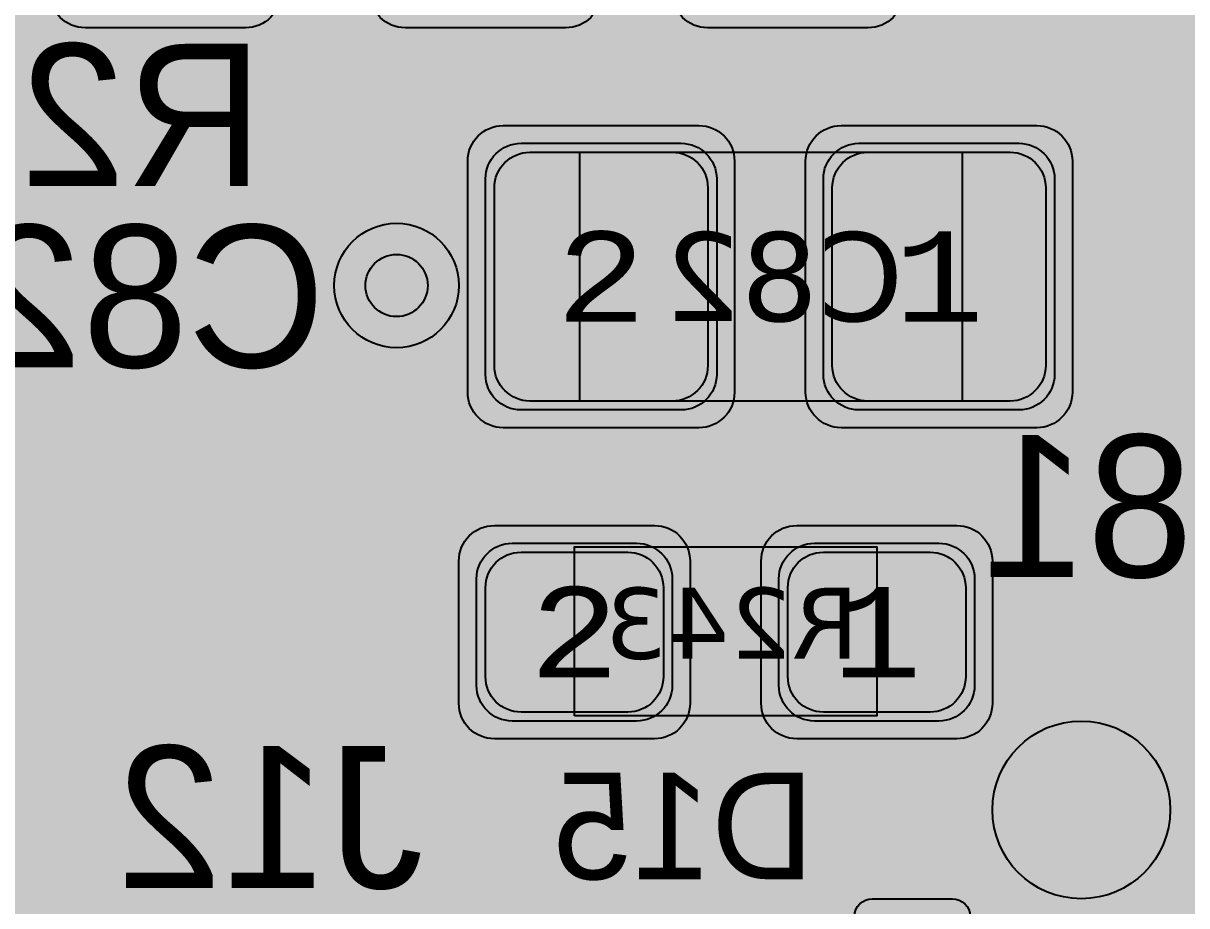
# Model space of a CAD drawing. Extents: x -98 to 119, y -207 to 98.
# Drawn here: x -9.2 to -2.66, y 29.71 to 34.68 of the extents above; entities that cross this region are included whole.
import ezdxf
from ezdxf.enums import TextEntityAlignment as Align

# ---------------------------------------------------------------- set-up
doc = ezdxf.new("R2010")
doc.units = 0
doc.header["$MEASUREMENT"] = 0
for name, color, linetype in [('ASSEMBLY_OUTLINES_BTM', 191, 'CONTINUOUS'), ('ASSEMBLY_PART_NUMBERS_BTM', 191, 'CONTINUOUS'), ('ASSEMBLY_PART_NUMBERS_TOP', 102, 'CONTINUOUS'), ('ASSEMBLY_REF_DES_BTM', 191, 'CONTINUOUS'), ('BOARD_OUTLINE', 10, 'CONTINUOUS'), ('DRILL_DRAWING', 21, 'CONTINUOUS'), ('GENERATED_SILKSCREEN_BTM', 255, 'CONTINUOUS'), ('MANUFACTURING_OUTLINES', 10, 'CONTINUOUS'), ('MOUNTING_HOLES_LAYER_BOT17', 42, 'CONTINUOUS'), ('MOUNTING_HOLES_LAYER_TOP', 42, 'CONTINUOUS'), ('PART_PADS_SMD_BTM', 230, 'CONTINUOUS'), ('PIN_NUMBERS_BTM', 8, 'CONTINUOUS'), ('PIN_NUMBERS_TOP', 8, 'CONTINUOUS'), ('PLACEMENT_OUTLINES_BTM', 222, 'CONTINUOUS'), ('PLANE_DATA_LAYER_BOTTOM', 230, 'CONTINUOUS'), ('PLANE_SHAPES_LAYER_BOTTOM', 230, 'CONTINUOUS'), ('PLANE_SHAPES_LAYER_TOP', 150, 'CONTINUOUS'), ('ROUTE_BORDER', 151, 'CONTINUOUS'), ('SILKSCREEN_OUTLINES_BTM', 211, 'CONTINUOUS'), ('SILKSCREEN_REF_DES_BTM', 211, 'CONTINUOUS'), ('SOLDERMASK_PADS_BTM', 12, 'CONTINUOUS'), ('SOLDERPASTE_PADS_BTM', 12, 'CONTINUOUS'), ('TRACES_LAYER_BOTTOM', 230, 'CONTINUOUS'), ('VIA_HOLES_LAYER_BOTTOM', 30, 'CONTINUOUS'), ('VIA_HOLES_LAYER_TOP', 30, 'CONTINUOUS'), ('VIA_PADS_LAYER_BOTTOM', 230, 'CONTINUOUS'), ('VIA_PADS_LAYER_TOP', 150, 'CONTINUOUS')]:
    doc.layers.add(name, color=color, linetype=linetype)
doc.styles.add('COURIER_NEW', font='COUR.TTF')
doc.styles.add('VERDANA', font='verdana.TTF')
doc.styles.add('VERIBEST_GERBER_0', font='txt')

msp = doc.modelspace()

# ---------------------------------------------------------------- hatches: boundary and pattern name
at = {"layer": 'MOUNTING_HOLES_LAYER_BOT17'}
h = msp.add_hatch(color=256, dxfattribs=at)
edge = h.paths.add_edge_path()
edge.add_arc((-3.25, 30.25), 0.5, 0, 360)
at = {"layer": 'MOUNTING_HOLES_LAYER_TOP'}
h = msp.add_hatch(color=256, dxfattribs=at)
edge = h.paths.add_edge_path()
edge.add_arc((-3.25, 30.25), 0.5, 0, 360)
at = {"layer": 'PLANE_DATA_LAYER_BOTTOM'}
h = msp.add_hatch(color=256, dxfattribs=at)
h.paths.add_polyline_path([(-96.5, 0, -1), (96.5, 0, -1)], flags=0)
h.paths.add_polyline_path([(92.251979, -7.43598, 0.72698816), (92.479659, -3.637852, -0.30860979), (92.431259, -3.566904, -0.00963525), (92.431316, -3.563968, 0.00963501), (92.5, -0.000006), (92.5, 0.000001, 0.05332526), (90.407665, 19.562826, -0.05332692), (90.405941, 19.578942), (90.405941, 19.578943, -0.23821791), (90.436919, 19.640273, 0.66175504), (89.584154, 23.221888, -0.29529758), (89.523137, 23.277841, 0.02240102), (87.08146, 31.194059, -0.0862063), (87.076996, 31.219756), (87.076996, 31.219757, -0.21018391), (87.101696, 31.275919, 0.67938251), (85.774921, 34.749845, -0.30186499), (85.705267, 34.797373, 0.04791583), (77.514669, 50.475005, -0.14530744), (77.502324, 50.516585, -0.1239887), (77.511414, 50.552678, 0.60660899), (75.516892, 53.486368, -0.27423899), (75.44586, 53.517962, 0.02152308), (70.565432, 59.806101, -0.17759524), (70.547363, 59.855368), (70.547363, 59.855369, -0.1118333), (70.5548, 59.888203, 0.66175545), (68.116894, 62.64715, -0.29529737), (68.036725, 62.667806, 0.05833458), (51.722715, 76.687749, -0.24933783), (51.689123, 76.750923), (51.689123, 76.750924, -0.06075989), (51.691357, 76.76924, 0.7149664), (48.509213, 78.818582, -0.31487112), (48.42205, 78.81342, 0.02280668), (41.042088, 82.896302, -0.28513695), (40.999698, 82.964591), (40.999698, 82.964596, -0.00424702), (40.999709, 82.965891, 0.64704661), (37.697353, 84.5176, -0.28975486), (37.616734, 84.505806, 0.05294354), (19.031563, 90.52099, -0.30833592), (18.972104, 90.582877, 0.69698225), (15.284156, 91.27756, -0.30833961), (15.206255, 91.241547, 0.02237069), (6.993138, 92.235275, -0.31520437), (6.925536, 92.290658, 0.71588806), (3.14462, 92.496703, -0.31520526), (3.0714, 92.448994, 0.06346806), (-20.215283, 90.264015, -0.32014225), (-20.296827, 90.298428, 0.72963938), (-23.995319, 89.386755, -0.32014403), (-24.051528, 89.318386, 0.01866354), (-30.645576, 87.275991, -0.30986574), (-30.72878, 87.298418, 0.70117084), (-34.249879, 85.978007, -0.00275269), (-34.249874, 85.977168, -0.30685575), (-34.29782, 85.9064, 0.04916641), (-50.410548, 77.556603, -0.32354836), (-50.499711, 77.561018, 0.73921276), (-53.660594, 75.408706, -0.07516987), (-53.657188, 75.386179), (-53.657188, 75.386178, -0.24247942), (-53.68916, 75.324127, 0.01996774), (-59.527063, 70.80098, -0.29848709), (-59.610009, 70.791065, 0.55672441), (-62.5, 69), (-62.5, 68.999999, 0.08270852), (-62.392031, 68.351756, -0.29848757), (-62.412702, 68.270818, 0.06718659), (-78.279974, 49.27977, -0.27781781), (-78.350169, 49.24438, 0.43635087), (-80.5, 47.25), (-80.5, 47.249999, 0.14146633), (-80.192238, 46.184011, -0.14146588), (-80.180512, 46.143397), (-80.180512, 46.143396, -0.13119073), (-80.190652, 46.105416, 0.01929482), (-83.506407, 39.786053, -0.3122068), (-83.581614, 39.742899, 0.43912347), (-85.75, 37.75, 0.20482962), (-85.131688, 36.303992, -0.20483071), (-85.10813, 36.248899), (-85.10813, 36.248898, -0.10091901), (-85.114214, 36.219062, 0.04809776), (-90.466303, 19.289839, -0.31487042), (-90.530154, 19.230281, 0.71496565), (-91.24073, 15.512631, -0.26937831), (-91.202277, 15.446437), (-91.202277, 15.446436, -0.04192983), (-91.203345, 15.433723, 0.01884133), (-92.106444, 8.523669, -0.32827121), (-92.166453, 8.456161, 0.35402801), (-93.75, 6.5), (-93.75, 6.499999, 0.3147083), (-92.438077, 4.622088, -0.31470689), (-92.388093, 4.55054), (-92.388093, 4.550537, -0.01228575), (-92.388185, 4.546794, 0.01229418), (-92.5, 0.00001), (-92.5, -0.000004, 0.05293339), (-90.438132, -19.421494, -0.32940864), (-90.475468, -19.504015, 0.27173254), (-91.5, -21.25, 0.40159771), (-89.586502, -23.248128, -0.32940451), (-89.516056, -23.305059, 0.02130735), (-87.207653, -30.839509, -0.32217733), (-87.232533, -30.924924, 0.23066593), (-88, -32.499999), (-88, -32.5, 0.43149503), (-85.882787, -34.496562, -0.3221788), (-85.807634, -34.544174, 0.04801617), (-77.643233, -50.277018, -0.30387878), (-77.644537, -50.3618, 0.152519), (-78, -51.499999), (-78, -51.5, 0.48198292), (-75.552374, -53.449264, -0.30388342), (-75.473145, -53.479475, 0.02199125), (-70.483925, -59.90214, -0.3186215), (-70.47622, -59.989968, 0.72539906), (-67.952631, -62.834176, -0.31862421), (-67.866344, -62.852281, 0.06239253), (-50.265124, -77.650932, -0.25435623), (-50.230332, -77.714899), (-50.230332, -77.7149, -0.03445317), (-50.231054, -77.725364, 0.03445193), (-50.25, -78), (-50.25, -78.000001, 0.60330822), (-47.119729, -79.649997, -0.29136265), (-47.037917, -79.64725, 0.02294124), (-39.54278, -83.621879, -0.2900128), (-39.499155, -83.690765), (-39.499155, -83.690766, -0.00713035), (-39.499186, -83.692939, 0.00713296), (-39.5, -83.749994), (-39.5, -83.75, 0.65808296), (-36.126004, -85.203319, -0.29776298), (-36.043963, -85.188513, 0.04901634), (-18.771876, -90.575199, -0.30186131), (-18.712566, -90.635139, 0.67938177), (-15.056336, -91.31372, -0.30186438), (-14.979467, -91.279054, 0.02174912), (-6.993138, -92.235275, -0.31520437), (-6.925536, -92.290658, 0.71588806), (-3.14462, -92.496703, -0.31520526), (-3.0714, -92.448994, 0.06250827), (19.869968, -90.340657, -0.3455664), (19.954737, -90.381493, 0.79435682), (23.75, -89.500001), (23.75, -89.499973, 0.00508686), (23.749586, -89.459281, -0.34558849), (23.806159, -89.384097, 0.02146945), (31.383958, -87.013201, -0.31444693), (31.468175, -87.035889, 0.70013084), (35, -85.75), (35, -85.749988, 0.00909926), (34.998675, -85.677212, -0.00905723), (34.998625, -85.674452), (34.998625, -85.674439, -0.3044722), (35.045955, -85.60392, 0.04798546), (50.721249, -77.353765, -0.31444166), (50.808431, -77.356288, 0.61621831), (54, -75.75), (54, -75.749999, 0.06775817), (53.927211, -75.215343, -0.06775352), (53.924438, -75.194974), (53.924438, -75.194973, -0.24153729), (53.95619, -75.13308, 0.02236582), (60.452055, -70.01285, -0.31311155), (60.538488, -70.003709, 0.71009535), (63.344013, -67.475653, -0.09971759), (63.33807, -67.446151), (63.33807, -67.44615, -0.20692806), (63.362073, -67.390635, 0.05820555), (77.187807, -50.973449, -0.31748667), (77.269693, -50.94147, 0.72222414), (79.294241, -47.729048, -0.17387366), (79.276877, -47.680625, -0.13609457), (79.287761, -47.641379, 0.02052348), (82.926938, -40.980152, -0.3530032), (83.013777, -40.939997, 0.48811211), (85.5, -39), (85.5, -38.999999, 0.2400736), (84.675602, -37.381988, -0.24007295), (84.644192, -37.320342), (84.644192, -37.320341, -0.10410562), (84.650658, -37.289623, 0.05054674), (90.411157, -19.546683, -0.32146983), (90.476988, -19.487077, 0.38127918), (92.25, -17.5, 0.2751437), (91.203224, -15.741772, -0.27514249), (91.163342, -15.674784), (91.163342, -15.674783, -0.04255495), (91.164442, -15.661882, 0.02223578), (92.195155, -7.50356, -0.31919634)], flags=0)
at = {"layer": 'PLANE_SHAPES_LAYER_BOTTOM'}
h = msp.add_hatch(color=256, dxfattribs=at)
h.paths.add_polyline_path([(-96.5, 0, -1), (96.5, 0, -1)], flags=0)
h.paths.add_polyline_path([(-92.5, 0, -1), (92.5, 0, -1)], flags=0)
at = {"layer": 'PLANE_SHAPES_LAYER_TOP'}
h = msp.add_hatch(color=256, dxfattribs=at)
h.paths.add_polyline_path([(-96.31345, 0, -1), (96.81345, 0, -1)], flags=0)
h.paths.add_polyline_path([(-92.25, 0, -1), (92.75, 0, -1)], flags=0)
h = msp.add_hatch(color=256, dxfattribs=at)
h.paths.add_polyline_path([(1.75, 32.75), (-50, 32.75), (-50, 35), (-37.5, 47.5), (-31.5, 47.5), (-22, 57), (-19, 57), (-19, 52), (-15, 48), (-7.5, 48), (-6, 49.5), (-0.25, 49.5), (-0.25, 38), (1.75, 38)])
h.paths.add_polyline_path([(-26.75, 43.25), (-26.75, 45.25), (-17.5, 45.25), (-17.5, 43.25)], flags=16)
h = msp.add_hatch(color=256, dxfattribs=at)
h.paths.add_polyline_path([(46.25, -35.15), (43.875, -38), (28.75, -38), (32.25, -34.5), (32.25, -30.5), (35.75, -30.5), (35.75, -27), (14.25, -27), (14.25, -24), (-10, -24), (-10, -18.75), (1.75, -18.75), (1.75, -9.25), (-10, -9.25), (-10, 32.75), (1.75, 32.75), (1.75, 34.25), (20.25, 34.25), (20.25, 25.25), (22.25, 23.25), (34.5, 23.25), (34.5, -26.5), (41.25, -26.5), (41.25, -20.5), (46.25, -20.5)])
h.paths.add_polyline_path([(-8.75, 10.25), (-8.75, 19.5), (1.25, 19.5), (1.25, 10.25)], flags=16)
h.paths.add_polyline_path([(6, 27.25), (6, 29.75), (15.45, 29.75), (15.45, 27.25)], flags=16)
at = {"layer": 'VIA_HOLES_LAYER_BOTTOM'}
h = msp.add_hatch(color=256, dxfattribs=at)
edge = h.paths.add_edge_path()
edge.add_arc((-7.1, 33.2), 0.175, 0, 360)
at = {"layer": 'VIA_HOLES_LAYER_TOP'}
h = msp.add_hatch(color=256, dxfattribs=at)
edge = h.paths.add_edge_path()
edge.add_arc((-7.1, 33.2), 0.175, 0, 360)

# ---------------------------------------------------------------- linework, layer by layer
at = {"layer": 'ASSEMBLY_OUTLINES_BTM'}
for points in [[(-6.07, 32.55), (-6.07, 33.95), (-3.92, 33.95), (-3.92, 32.55)], [(-6.1, 30.78), (-6.1, 31.73), (-4.4, 31.73), (-4.4, 30.78)]]:
    msp.add_lwpolyline(points, close=True, dxfattribs=at)
at = {"layer": 'BOARD_OUTLINE', "const_width": 0.1}
msp.add_lwpolyline([(-97.5, 0, -1), (97.5, 0, -1)], format="xyb", close=True, dxfattribs=at)
at = {"layer": 'GENERATED_SILKSCREEN_BTM', "const_width": 0.15}
for points in [[(-9.1452, 34.5432), (-9.2796, 34.4336)], [(-9.2748, 33.748), (-9.2692, 33.7464), (-8.73, 33.7464), (-8.7236, 33.748), (-8.7196, 33.752), (-8.7156, 33.756), (-8.714, 33.7624), (-8.714, 33.872), (-8.7148, 33.8744), (-8.7164, 33.88), (-8.718, 33.8824), (-8.7188, 33.884), (-8.7212, 33.8856), (-9.2532, 34.3192), (-9.2532, 34.4128), (-9.1284, 34.5136), (-8.87, 34.5136), (-8.7396, 34.4072), (-8.734, 34.4056), (-8.7284, 34.4064), (-8.7236, 34.4088), (-8.7196, 34.4136), (-8.7172, 34.4184), (-8.7164, 34.424), (-8.7172, 34.4296), (-8.7188, 34.432), (-8.7212, 34.4336), (-8.8556, 34.5432), (-8.8588, 34.544), (-8.8604, 34.5448), (-8.862, 34.5456), (-8.8652, 34.5464), (-9.1348, 34.5464), (-9.138, 34.5456), (-9.1396, 34.5448), (-9.142, 34.544), (-9.1452, 34.5432)], [(-8.5244, 34.2424), (-8.5268, 34.244), (-8.5276, 34.248), (-8.5292, 34.252), (-8.53, 34.256), (-8.53, 34.4208), (-8.5292, 34.4248), (-8.5276, 34.4272), (-8.5276, 34.4296), (-8.5268, 34.4304), (-8.5252, 34.4312), (-8.5244, 34.4328), (-8.3884, 34.5432), (-8.3844, 34.5448), (-8.3812, 34.5456), (-8.378, 34.5464), (-7.9748, 34.5464), (-7.9676, 34.5448), (-7.9628, 34.5408), (-7.9588, 34.536), (-7.9572, 34.5304), (-7.9572, 33.7624), (-7.9588, 33.756), (-7.9628, 33.752), (-7.9676, 33.7496), (-7.9732, 33.7488), (-7.9796, 33.7496), (-7.9852, 33.752), (-7.9892, 33.756), (-7.9908, 33.7624), (-7.9908, 34.1304), (-8.3668, 34.1304), (-8.498, 33.7576), (-8.5012, 33.752), (-8.5068, 33.7488), (-8.5124, 33.748), (-8.518, 33.7496), (-8.5228, 33.752), (-8.5268, 33.756), (-8.5284, 33.7616), (-8.5276, 33.768), (-8.3964, 34.1408), (-8.5244, 34.2424)], [(-7.9908, 34.5136), (-8.3732, 34.5136), (-8.498, 34.4128), (-8.498, 34.264), (-8.3732, 34.1624), (-7.9908, 34.1624), (-7.9908, 34.5136)], [(-9.2796, 34.2976), (-8.7468, 33.8648), (-8.7468, 33.7792), (-9.2692, 33.7792), (-9.2748, 33.7776)], [(-9.5256, 33.4936), (-9.2672, 33.4936), (-9.1368, 33.3872), (-9.1312, 33.3856), (-9.1256, 33.3864), (-9.1208, 33.3888), (-9.1168, 33.3936), (-9.1144, 33.3984), (-9.1136, 33.404), (-9.1144, 33.4096), (-9.116, 33.412), (-9.1184, 33.4136), (-9.2528, 33.5232), (-9.256, 33.524), (-9.2576, 33.5248), (-9.2592, 33.5256), (-9.2624, 33.5264), (-9.532, 33.5264)], [(-8.8992, 33.2312), (-8.8736, 33.1544), (-8.8992, 33.0776), (-8.8992, 33.0752), (-8.9, 33.072), (-8.9, 32.8248), (-8.9, 32.8224), (-8.8992, 32.82), (-8.8984, 32.8168), (-8.8952, 32.8136), (-8.8152, 32.7312), (-8.8112, 32.728), (-8.8072, 32.7272), (-8.804, 32.7264), (-8.5104, 32.7264), (-8.508, 32.7264), (-8.5056, 32.7272), (-8.5024, 32.728), (-8.4992, 32.7312), (-8.4192, 32.8136), (-8.4152, 32.8168), (-8.4144, 32.82), (-8.4144, 32.8248), (-8.4144, 33.072), (-8.4144, 33.0752), (-8.4144, 33.0768), (-8.4152, 33.0776), (-8.4408, 33.1544), (-8.4152, 33.2312), (-8.4144, 33.232), (-8.4144, 33.2368), (-8.4144, 33.4288), (-8.4144, 33.432), (-8.4152, 33.436), (-8.4192, 33.44), (-8.4992, 33.5224), (-8.5024, 33.5248), (-8.5056, 33.5256), (-8.508, 33.5264), (-8.5104, 33.5264), (-8.804, 33.5264), (-8.8072, 33.5256), (-8.8112, 33.5248), (-8.8152, 33.5224), (-8.8952, 33.44), (-8.8984, 33.4352), (-8.8992, 33.432), (-8.9, 33.4288), (-8.9, 33.2368), (-8.9, 33.2336), (-8.8992, 33.232), (-8.8992, 33.2312)], [(-8.4464, 33.42), (-8.4464, 33.2384), (-8.468, 33.1696), (-8.8448, 33.1696), (-8.868, 33.2384), (-8.868, 33.42), (-8.7968, 33.4936), (-8.5184, 33.4936), (-8.4464, 33.42)], [(-7.7496, 32.7296), (-7.6152, 32.8392), (-7.6112, 32.8416), (-7.6104, 32.8448), (-7.6088, 32.848), (-7.608, 32.852), (-7.608, 33.4008), (-7.6088, 33.4048), (-7.6104, 33.408), (-7.612, 33.4096), (-7.6128, 33.4112), (-7.6144, 33.4136), (-7.7496, 33.5232), (-7.752, 33.524), (-7.7544, 33.5248), (-7.7552, 33.5256), (-7.7584, 33.5264), (-8.028, 33.5264), (-8.032, 33.5256), (-8.0336, 33.5248), (-8.036, 33.524), (-8.0384, 33.5232), (-8.1736, 33.4136), (-8.1768, 33.4096), (-8.1784, 33.4032), (-8.1776, 33.3984), (-8.176, 33.3944), (-8.1736, 33.3912), (-8.1696, 33.388), (-8.1656, 33.3856), (-8.1616, 33.3848), (-8.1576, 33.3848), (-8.1544, 33.3872), (-8.0224, 33.4936), (-7.764, 33.4936), (-7.6408, 33.3928), (-7.6408, 32.86), (-7.764, 32.7592), (-8.0224, 32.7592), (-8.1544, 32.8656), (-8.1576, 32.8672), (-8.1616, 32.868), (-8.1656, 32.8672), (-8.1696, 32.8648), (-8.1736, 32.8616), (-8.176, 32.8576), (-8.1776, 32.8528), (-8.1784, 32.848), (-8.1768, 32.8432), (-8.1736, 32.8392), (-8.0384, 32.7296), (-8.0352, 32.728), (-8.0344, 32.7272), (-8.032, 32.7272), (-8.0312, 32.7264), (-8.0304, 32.7264), (-8.028, 32.7264), (-7.7584, 32.7264), (-7.7552, 32.7272), (-7.752, 32.728), (-7.7496, 32.7296)], [(-9.6664, 32.7264), (-9.1272, 32.7264), (-9.1208, 32.728), (-9.1168, 32.732), (-9.1128, 32.736), (-9.1112, 32.7424), (-9.1112, 32.852), (-9.112, 32.8544), (-9.1136, 32.86), (-9.1152, 32.8624), (-9.116, 32.864), (-9.1184, 32.8656), (-9.6504, 33.2992)], [(-9.6768, 33.2776), (-9.144, 32.8448), (-9.144, 32.7592), (-9.6664, 32.7592)], [(-8.4464, 33.0688), (-8.4464, 32.832), (-8.5184, 32.7592), (-8.7968, 32.7592), (-8.868, 32.832), (-8.868, 33.0688), (-8.8448, 33.1376), (-8.468, 33.1376), (-8.4464, 33.0688)], [(-3.2488, 32.0512), (-3.2232, 31.9744), (-3.2488, 31.8976), (-3.2488, 31.8952), (-3.2496, 31.892), (-3.2496, 31.6448), (-3.2496, 31.6424), (-3.2488, 31.64), (-3.248, 31.6368), (-3.2448, 31.6336), (-3.1648, 31.5512), (-3.1608, 31.548), (-3.1568, 31.5472), (-3.1536, 31.5464), (-2.86, 31.5464), (-2.8576, 31.5464), (-2.8552, 31.5472), (-2.852, 31.548), (-2.8488, 31.5512), (-2.7688, 31.6336), (-2.7648, 31.6368), (-2.764, 31.64), (-2.764, 31.6448), (-2.764, 31.892), (-2.764, 31.8952), (-2.764, 31.8968), (-2.7648, 31.8976), (-2.7904, 31.9744), (-2.7648, 32.0512), (-2.764, 32.052), (-2.764, 32.0568), (-2.764, 32.2488), (-2.764, 32.252), (-2.7648, 32.256), (-2.7688, 32.26), (-2.8488, 32.3424), (-2.852, 32.3448), (-2.8552, 32.3456), (-2.8576, 32.3464), (-2.86, 32.3464), (-3.1536, 32.3464), (-3.1568, 32.3456), (-3.1608, 32.3448), (-3.1648, 32.3424), (-3.2448, 32.26), (-3.248, 32.2552), (-3.2488, 32.252), (-3.2496, 32.2488), (-3.2496, 32.0568), (-3.2496, 32.0536), (-3.2488, 32.052), (-3.2488, 32.0512)], [(-2.796, 32.24), (-2.796, 32.0584), (-2.8176, 31.9896), (-3.1944, 31.9896), (-3.2176, 32.0584), (-3.2176, 32.24), (-3.1464, 32.3136), (-2.868, 32.3136), (-2.796, 32.24)], [(-2.796, 31.8888), (-2.796, 31.652), (-2.868, 31.5792), (-3.1464, 31.5792), (-3.2176, 31.652), (-3.2176, 31.8888), (-3.1944, 31.9576), (-2.8176, 31.9576), (-2.796, 31.8888)], [(-7.9292, 29.8292), (-7.9228, 29.8276), (-7.9188, 29.8244), (-7.9172, 29.8188), (-7.9164, 29.8124), (-7.9172, 29.8068), (-7.9188, 29.8012), (-7.9228, 29.7972), (-7.9292, 29.7964), (-8.2412, 29.7964), (-8.2468, 29.7972), (-8.2516, 29.8012), (-8.254, 29.8068), (-8.2548, 29.8124), (-8.254, 29.8188), (-8.2516, 29.8244), (-8.2468, 29.8276), (-8.2412, 29.8292), (-8.1004, 29.8292), (-8.1004, 30.5804), (-8.0996, 30.586), (-8.0972, 30.59), (-8.0932, 30.5924), (-8.0876, 30.5932), (-8.0836, 30.594), (-8.0796, 30.594), (-8.0764, 30.5924), (-8.0732, 30.5892), (-7.9172, 30.37), (-7.9156, 30.3668), (-7.9148, 30.3644), (-7.9148, 30.3588), (-7.9172, 30.354), (-7.9212, 30.35), (-7.926, 30.3468), (-7.9316, 30.3452), (-7.9348, 30.3452), (-7.9372, 30.346), (-7.9412, 30.3508), (-8.0692, 30.53), (-8.0692, 29.8292), (-7.9292, 29.8292)], [(-8.9732, 30.5932), (-9.1076, 30.4836), (-9.11, 30.4796), (-9.1108, 30.4764), (-9.1124, 30.474), (-9.1132, 30.4708), (-9.1132, 30.3612), (-9.1124, 30.358), (-9.1108, 30.3532), (-9.11, 30.3492), (-9.1076, 30.3476), (-8.5748, 29.9148), (-8.5748, 29.8292), (-9.0972, 29.8292), (-9.1028, 29.8276), (-9.1076, 29.8244), (-9.11, 29.8188), (-9.1108, 29.8124), (-9.11, 29.8068), (-9.1076, 29.8012), (-9.1028, 29.798), (-9.0972, 29.7964), (-8.558, 29.7964), (-8.5516, 29.798), (-8.5476, 29.802), (-8.5436, 29.806), (-8.542, 29.8124), (-8.542, 29.922), (-8.5428, 29.9244), (-8.5444, 29.93), (-8.546, 29.9324), (-8.5468, 29.934), (-8.5492, 29.9356), (-9.0812, 30.3692), (-9.0812, 30.4628), (-8.9564, 30.5636), (-8.698, 30.5636), (-8.5676, 30.4572), (-8.562, 30.4556), (-8.5564, 30.4564), (-8.5516, 30.4588), (-8.5476, 30.4636), (-8.5452, 30.4684), (-8.5444, 30.474), (-8.5452, 30.4796), (-8.5468, 30.482), (-8.5492, 30.4836), (-8.6836, 30.5932), (-8.6868, 30.594), (-8.6884, 30.5948), (-8.69, 30.5956), (-8.6932, 30.5964), (-8.9628, 30.5964), (-8.966, 30.5956), (-8.9676, 30.5948), (-8.97, 30.594), (-8.9732, 30.5932)], [(-7.086, 29.9348), (-7.0812, 29.938), (-7.0748, 29.938), (-7.0692, 29.9364), (-7.0644, 29.9324), (-7.0604, 29.9276), (-7.0588, 29.922), (-7.0588, 29.9156), (-7.062, 29.9108), (-7.1692, 29.8012), (-7.1732, 29.7988), (-7.1772, 29.798), (-7.1788, 29.7964), (-7.182, 29.7964), (-7.3436, 29.7964), (-7.3476, 29.7972), (-7.3516, 29.7996), (-7.3532, 29.8004), (-7.354, 29.8012), (-7.3548, 29.802), (-7.3572, 29.8036), (-7.4372, 29.9132), (-7.4388, 29.9164), (-7.4396, 29.918), (-7.4404, 29.9196), (-7.4404, 29.922), (-7.4404, 30.5636), (-7.6132, 30.5636), (-7.6188, 30.5652), (-7.6236, 30.5684), (-7.626, 30.574), (-7.6268, 30.5796), (-7.626, 30.586), (-7.6236, 30.5916), (-7.6188, 30.5956), (-7.6132, 30.5964), (-7.2084, 30.5964), (-7.202, 30.5956), (-7.198, 30.5916), (-7.1956, 30.586), (-7.1948, 30.5796), (-7.1956, 30.574), (-7.198, 30.5684), (-7.202, 30.5652), (-7.2084, 30.5636), (-7.4084, 30.5636), (-7.4084, 29.9276), (-7.3356, 29.83), (-7.1892, 29.83), (-7.086, 29.9348)], [(-5.4844, 29.8744), (-5.4796, 29.8732), (-5.4766, 29.8708), (-5.4754, 29.8666), (-5.4748, 29.8618), (-5.4754, 29.8576), (-5.4766, 29.8534), (-5.4796, 29.8504), (-5.4844, 29.8498), (-5.7184, 29.8498), (-5.7226, 29.8504), (-5.7262, 29.8534), (-5.728, 29.8576), (-5.7286, 29.8618), (-5.728, 29.8666), (-5.7262, 29.8708), (-5.7226, 29.8732), (-5.7184, 29.8744), (-5.6128, 29.8744), (-5.6128, 30.4378), (-5.6122, 30.442), (-5.6104, 30.445), (-5.6074, 30.4468), (-5.6032, 30.4474), (-5.6002, 30.448), (-5.5972, 30.448), (-5.5948, 30.4468), (-5.5924, 30.4444), (-5.4754, 30.28), (-5.4742, 30.2776), (-5.4736, 30.2758), (-5.4736, 30.2716), (-5.4754, 30.268), (-5.4784, 30.265), (-5.482, 30.2626), (-5.4862, 30.2614), (-5.4886, 30.2614), (-5.4904, 30.262), (-5.4934, 30.2656), (-5.5894, 30.4), (-5.5894, 29.8744), (-5.4844, 29.8744)], [(-6.0568, 30.2434), (-6.0544, 30.2428), (-6.0526, 30.2422), (-6.0502, 30.241), (-5.9686, 30.175), (-5.9686, 30.4252), (-6.3604, 30.4252), (-6.3646, 30.4264), (-6.3682, 30.4288), (-6.37, 30.433), (-6.3706, 30.4372), (-6.37, 30.442), (-6.3682, 30.4456), (-6.3646, 30.4486), (-6.3604, 30.4498), (-5.9554, 30.4498), (-5.9512, 30.4486), (-5.9476, 30.4456), (-5.9446, 30.442), (-5.9434, 30.4378), (-5.9434, 30.1492), (-5.944, 30.145), (-5.9458, 30.142), (-5.9482, 30.1402), (-5.9524, 30.139), (-5.9548, 30.1378), (-5.9578, 30.1372), (-5.9608, 30.1378), (-5.9632, 30.1396), (-6.061, 30.2194), (-6.2548, 30.2194), (-6.3484, 30.1432), (-6.3484, 29.95), (-6.2548, 29.875), (-6.061, 29.875), (-5.9632, 29.9542), (-5.959, 29.956), (-5.9554, 29.956), (-5.9512, 29.9536), (-5.9482, 29.9506), (-5.9458, 29.9464), (-5.9446, 29.9422), (-5.9452, 29.9398), (-5.9458, 29.938), (-5.947, 29.9362), (-5.9488, 29.935), (-6.0502, 29.8522), (-6.052, 29.851), (-6.0544, 29.851), (-6.0568, 29.8498), (-6.259, 29.8498), (-6.2602, 29.8498), (-6.2614, 29.8504), (-6.262, 29.8504), (-6.2632, 29.851), (-6.2644, 29.851), (-6.2668, 29.8522), (-6.3682, 29.935), (-6.37, 29.9368), (-6.3706, 29.938), (-6.3718, 29.9416), (-6.3724, 29.944), (-6.3724, 30.1492), (-6.3718, 30.1516), (-6.3706, 30.1552), (-6.3706, 30.1564), (-6.3694, 30.157), (-6.3688, 30.1582), (-6.3682, 30.1594), (-6.2668, 30.241), (-6.2638, 30.2422), (-6.2614, 30.2428), (-6.259, 30.2434), (-6.0568, 30.2434)], [(-5.1538, 30.4474), (-5.1508, 30.4486), (-5.1484, 30.4492), (-5.146, 30.4498), (-4.8424, 30.4498), (-4.8382, 30.4486), (-4.8346, 30.4456), (-4.8316, 30.442), (-4.8304, 30.4378), (-4.8304, 29.8618), (-4.8316, 29.857), (-4.8346, 29.854), (-4.8382, 29.8504), (-4.8424, 29.8498), (-5.146, 29.8498), (-5.1484, 29.8498), (-5.1496, 29.8504), (-5.1508, 29.851), (-5.1538, 29.8522), (-5.2552, 29.9344), (-5.257, 29.9368), (-5.2576, 29.938), (-5.2588, 29.941), (-5.2594, 29.944), (-5.2594, 30.3556), (-5.2588, 30.3586), (-5.2576, 30.3604), (-5.2576, 30.3622), (-5.2564, 30.3628), (-5.2558, 30.3634), (-5.2552, 30.3646), (-5.1538, 30.4474)], [(-4.8556, 30.4252), (-5.1418, 30.4252), (-5.2354, 30.3496), (-5.2354, 29.95), (-5.1418, 29.8744), (-4.8556, 29.8744), (-4.8556, 30.4252)]]:
    msp.add_lwpolyline(points, dxfattribs=at)
for points in [[(-4.730485, 33.950005, 0.0000111), (-4.730492, 33.949995), (-5.269508, 33.949995, 0.0000111), (-5.269515, 33.950005), (-4.730485, 33.950005)], [(-4.730485, 32.549995), (-5.269515, 32.549995, 0.0000111), (-5.269508, 32.550005), (-4.730492, 32.550005, 0.0000111), (-4.730485, 32.549995)], [(-3.561595, 32.1088, -0.23606798), (-3.561597, 32.108796), (-3.563995, 32.104, -0.21337681), (-3.563996, 32.103996), (-3.567996, 32.099996, -0.16227766), (-3.567999, 32.099995), (-3.572797, 32.096796, -0.11199109), (-3.572799, 32.096795), (-3.578399, 32.095195, -0.09901951), (-3.578401, 32.095195), (-3.581599, 32.095195, -0.14548917), (-3.581602, 32.095195), (-3.584002, 32.095995, -0.18452755), (-3.584004, 32.095998), (-3.588004, 32.100797), (-3.715995, 32.279984), (-3.715995, 31.579205), (-3.576001, 31.579205, -0.09901951), (-3.575999, 31.579205), (-3.569599, 31.577605, -0.16227766), (-3.569596, 31.577604), (-3.565598, 31.574404, -0.2052577), (-3.565595, 31.574401), (-3.563995, 31.568802, -0.04938899), (-3.563995, 31.568801), (-3.563195, 31.562401), (-3.563195, 31.562399), (-3.563995, 31.556799, -0.04938899), (-3.563995, 31.556798), (-3.565595, 31.551199, -0.16227766), (-3.565596, 31.551196), (-3.569596, 31.547196, -0.261745), (-3.569601, 31.547195), (-3.575999, 31.546395, -0.09901951), (-3.576001, 31.546395), (-3.775, 31.546395), (-3.775, 31.546405), (-3.576001, 31.546405), (-3.569603, 31.547205), (-3.565604, 31.551204), (-3.564005, 31.556801), (-3.563205, 31.5624), (-3.564005, 31.568799), (-3.565604, 31.574397), (-3.569602, 31.577595), (-3.576001, 31.579195), (-3.716, 31.579195, -0.41421356), (-3.716005, 31.5792), (-3.716005, 32.28, -0.72075922), (-3.715996, 32.280003), (-3.587996, 32.100803), (-3.583998, 32.096005), (-3.581598, 32.095205), (-3.578401, 32.095205), (-3.572802, 32.096805), (-3.568004, 32.100003, -0.04938899), (-3.568004, 32.100004), (-3.564004, 32.104004, -0.07106781), (-3.564003, 32.104005), (-3.561605, 32.1088), (-3.561605, 32.114398), (-3.562405, 32.116798), (-3.562405, 32.1168), (-3.564003, 32.119996, -0.07106781), (-3.564004, 32.119997), (-3.720003, 32.339195, -0.07106781), (-3.720004, 32.339196), (-3.723204, 32.342396, -0.07106781), (-3.723205, 32.342397), (-3.7264, 32.343995), (-3.730399, 32.343995), (-3.734399, 32.343195), (-3.739999, 32.342395), (-3.743996, 32.339996), (-3.746395, 32.335999), (-3.747195, 32.330399), (-3.747195, 31.5792, -0.41421356), (-3.7472, 31.579195), (-3.776554, 31.579195, 0.00000914), (-3.776555, 31.579205), (-3.747205, 31.579205), (-3.747205, 32.330401), (-3.746405, 32.336001, -0.11199109), (-3.746404, 32.336003), (-3.744005, 32.340002, -0.2052577), (-3.744002, 32.340005), (-3.740003, 32.342404, -0.11199109), (-3.740001, 32.342405), (-3.734401, 32.343205), (-3.730401, 32.344005, -0.09901951), (-3.730399, 32.344005), (-3.7264, 32.344005, -0.23606798), (-3.726396, 32.344003), (-3.723201, 32.342405, -0.261745), (-3.723196, 32.342404), (-3.719996, 32.339204, -0.11199109), (-3.719995, 32.339202), (-3.563996, 32.120003, -0.16227766), (-3.563995, 32.12), (-3.562397, 32.116805, -0.18452755), (-3.562395, 32.116802), (-3.561595, 32.114402), (-3.561595, 32.1088)], [(-4.957902, 31.730005, 0.00001223), (-4.957911, 31.729995), (-5.542089, 31.729995, 0.00001223), (-5.542098, 31.730005), (-4.957902, 31.730005)], [(-4.966156, 30.779995), (-5.533844, 30.779995, 0.00001164), (-5.533836, 30.780005), (-4.966164, 30.780005, 0.00001164), (-4.966156, 30.779995)]]:
    msp.add_lwpolyline(points, format="xyb", dxfattribs=at)
at = {"layer": 'MANUFACTURING_OUTLINES'}
msp.add_circle((0, 0), 97.575405, dxfattribs=at)
at = {"layer": 'MOUNTING_HOLES_LAYER_BOT17'}
msp.add_circle((-3.25, 30.25), 0.5, dxfattribs=at)
at = {"layer": 'MOUNTING_HOLES_LAYER_TOP'}
msp.add_circle((-3.25, 30.25), 0.5, dxfattribs=at)
at = {"layer": 'PART_PADS_SMD_BTM'}
for points in [[(-6.4, 32.5, -0.41421356), (-6.6, 32.7), (-6.6, 33.8, -0.41421356), (-6.4, 34), (-5.5, 34, -0.41421356), (-5.3, 33.8), (-5.3, 32.7, -0.41421356), (-5.5, 32.5)], [(-4.5, 32.5, -0.41421356), (-4.7, 32.7), (-4.7, 33.8, -0.41421356), (-4.5, 34), (-3.6, 34, -0.41421356), (-3.4, 33.8), (-3.4, 32.7, -0.41421356), (-3.6, 32.5)], [(-5.55, 30.95, -0.41421356), (-5.75, 30.75), (-6.45, 30.75, -0.41421356), (-6.65, 30.95), (-6.65, 31.55, -0.41421356), (-6.45, 31.75), (-5.75, 31.75, -0.41421356), (-5.55, 31.55)], [(-3.85, 30.95, -0.41421356), (-4.05, 30.75), (-4.75, 30.75, -0.41421356), (-4.95, 30.95), (-4.95, 31.55, -0.41421356), (-4.75, 31.75), (-4.05, 31.75, -0.41421356), (-3.85, 31.55)]]:
    msp.add_lwpolyline(points, format="xyb", close=True, dxfattribs=at)
at = {"layer": 'PLACEMENT_OUTLINES_BTM'}
for points in [[(-6.07, 32.55), (-6.07, 33.95), (-3.92, 33.95), (-3.92, 32.55)], [(-6.1, 30.78), (-6.1, 31.73), (-4.4, 31.73), (-4.4, 30.78)]]:
    msp.add_lwpolyline(points, close=True, dxfattribs=at)
at = {"layer": 'ROUTE_BORDER'}
msp.add_circle((0, 0), 96.5, dxfattribs=at)
at = {"layer": 'SILKSCREEN_OUTLINES_BTM'}
for points in [[(-6.07, 32.55), (-6.07, 33.95), (-3.92, 33.95), (-3.92, 32.55)], [(-6.1, 30.78), (-6.1, 31.73), (-4.4, 31.73), (-4.4, 30.78)]]:
    msp.add_lwpolyline(points, close=True, dxfattribs=at)
at = {"layer": 'SOLDERMASK_PADS_BTM'}
for points in [[(-9.05, 35.65, -0.41421356), (-8.85, 35.85), (-7.95, 35.85, -0.41421356), (-7.75, 35.65), (-7.75, 34.85, -0.41421356), (-7.95, 34.65), (-8.85, 34.65, -0.41421356), (-9.05, 34.85)], [(-5.95, 34.85, -0.41421356), (-6.15, 34.65), (-7.05, 34.65, -0.41421356), (-7.25, 34.85), (-7.25, 35.65, -0.41421356), (-7.05, 35.85), (-6.15, 35.85, -0.41421356), (-5.95, 35.65)], [(-4.25, 34.85, -0.41421356), (-4.45, 34.65), (-5.35, 34.65, -0.41421356), (-5.55, 34.85), (-5.55, 35.65, -0.41421356), (-5.35, 35.85), (-4.45, 35.85, -0.41421356), (-4.25, 35.65)], [(-6.5, 32.4, -0.41421356), (-6.7, 32.6), (-6.7, 33.9, -0.41421356), (-6.5, 34.1), (-5.4, 34.1, -0.41421356), (-5.2, 33.9), (-5.2, 32.6, -0.41421356), (-5.4, 32.4)], [(-4.6, 32.4, -0.41421356), (-4.8, 32.6), (-4.8, 33.9, -0.41421356), (-4.6, 34.1), (-3.5, 34.1, -0.41421356), (-3.3, 33.9), (-3.3, 32.6, -0.41421356), (-3.5, 32.4)], [(-5.45, 30.85, -0.41421356), (-5.65, 30.65), (-6.55, 30.65, -0.41421356), (-6.75, 30.85), (-6.75, 31.65, -0.41421356), (-6.55, 31.85), (-5.65, 31.85, -0.41421356), (-5.45, 31.65)], [(-3.75, 30.85, -0.41421356), (-3.95, 30.65), (-4.85, 30.65, -0.41421356), (-5.05, 30.85), (-5.05, 31.65, -0.41421356), (-4.85, 31.85), (-3.95, 31.85, -0.41421356), (-3.75, 31.65)], [(-3.975, 29.75, -0.41421356), (-3.875, 29.65), (-3.875, 28.75, -0.41421356), (-3.975, 28.65), (-4.425, 28.65, -0.41421356), (-4.525, 28.75), (-4.525, 29.65, -0.41421356), (-4.425, 29.75)]]:
    msp.add_lwpolyline(points, format="xyb", close=True, dxfattribs=at)
at = {"layer": 'SOLDERPASTE_PADS_BTM'}
for points in [[(-6.35, 32.55, -0.41421356), (-6.55, 32.75), (-6.55, 33.75, -0.41421356), (-6.35, 33.95), (-5.55, 33.95, -0.41421356), (-5.35, 33.75), (-5.35, 32.75, -0.41421356), (-5.55, 32.55)], [(-4.45, 32.55, -0.41421356), (-4.65, 32.75), (-4.65, 33.75, -0.41421356), (-4.45, 33.95), (-3.65, 33.95, -0.41421356), (-3.45, 33.75), (-3.45, 32.75, -0.41421356), (-3.65, 32.55)], [(-5.6, 31, -0.41421356), (-5.8, 30.8), (-6.4, 30.8, -0.41421356), (-6.6, 31), (-6.6, 31.5, -0.41421356), (-6.4, 31.7), (-5.8, 31.7, -0.41421356), (-5.6, 31.5)], [(-3.9, 31, -0.41421356), (-4.1, 30.8), (-4.7, 30.8, -0.41421356), (-4.9, 31), (-4.9, 31.5, -0.41421356), (-4.7, 31.7), (-4.1, 31.7, -0.41421356), (-3.9, 31.5)]]:
    msp.add_lwpolyline(points, format="xyb", close=True, dxfattribs=at)
at = {"layer": 'TRACES_LAYER_BOTTOM'}
for points, const_width in [([(0.5, 23.9), (-1.043149, 22.356851), (-5.008844, 22.356851), (-7.825, 25.173007), (-7.825, 31.041961), (-9.742821, 32.959782), (-21.960759, 32.959782), (-25.415988, 36.415011), (-28.960555, 36.415011), (-32.436396, 39.890852), (-37.094148, 39.890852), (-38.885, 38.1), (-38.885, 37.05)], 0.25), ([(0.5, 22.9), (-0.443149, 21.956851), (-5.17453, 21.956851), (-8.225, 25.007321), (-8.225, 30.876275), (-9.908507, 32.559782), (-22.126445, 32.559782), (-25.581674, 36.015011), (-29.126241, 36.015011), (-32.530961, 39.419731), (-36.523959, 39.419731), (-37.615, 38.32869), (-37.615, 37.05)], 0.25), ([(0.5, 22), (0.056851, 21.556851), (-5.340216, 21.556851), (-8.625, 24.841635), (-8.625, 30.710589), (-10.074193, 32.159782), (-22.292131, 32.159782), (-25.74736, 35.615011), (-29.367127, 35.615011), (-32.62561, 38.873494), (-35.571506, 38.873494), (-36.345, 38.1), (-36.345, 37.05)], 0.25), ([(0.5, 21.1), (-5.449051, 21.1), (-9.025, 24.675949), (-9.025, 30.544903), (-10.239879, 31.759782), (-22.457817, 31.759782), (-25.913046, 35.215011), (-29.532813, 35.215011), (-32.791296, 38.473494), (-34.898224, 38.473494), (-35.075, 38.296718), (-35.075, 37.05)], 0.25), ([(-6.6, 35.25), (-6.65, 35.25), (-7.571232, 34.328768), (-11.678768, 34.328768), (-12.35, 35), (-12.4, 35)], 0.35), ([(-15.9, 35), (-15.85, 35), (-14.209782, 33.359782), (-9.468346, 33.359782), (-7.425, 31.316436), (-7.425, 25.44651), (-4.883851, 22.905361), (-1.525287, 22.905361), (0.02741, 24.458058), (0.058058, 24.458058), (0.5, 24.9)], 0.25), ([(-14.1, 35), (-12.945115, 33.845115), (-9.35479, 33.845115), (-7.044273, 31.534598), (-7.044273, 31.501395), (-7.025, 31.482122), (-7.025, 25.612196), (-5.412804, 24), (-3.85, 24)], 0.25), ([(-5.95, 33.25), (-7.05, 33.25), (-7.1, 33.2)], 0.35), ([(-4.05, 33.25), (-4.05, 32.301825), (-4.4, 31.951825), (-4.4, 31.25)], 0.35), ([(-1.35, 33), (-2.175, 33), (-2.425, 33.25), (-4.05, 33.25)], 0.35), ([(-6.1, 31.25), (-5.514124, 30.664124), (-5.514124, 30.514124), (-4.2, 29.2)], 0.35), ([(-1.2, 31.25), (-4.4, 31.25)], 0.35)]:
    msp.add_lwpolyline(points, dxfattribs=dict(at, const_width=const_width))
at = {"layer": 'VIA_HOLES_LAYER_BOTTOM'}
msp.add_circle((-7.1, 33.2), 0.175, dxfattribs=at)
at = {"layer": 'VIA_HOLES_LAYER_TOP'}
msp.add_circle((-7.1, 33.2), 0.175, dxfattribs=at)
at = {"layer": 'VIA_PADS_LAYER_BOTTOM'}
msp.add_circle((-7.1, 33.2), 0.35, dxfattribs=at)
at = {"layer": 'VIA_PADS_LAYER_TOP'}
msp.add_circle((-7.1, 33.2), 0.35, dxfattribs=at)

# ---------------------------------------------------------------- texts
at = {"layer": 'ASSEMBLY_PART_NUMBERS_BTM', "style": 'VERIBEST_GERBER_0', "text_generation_flag": 2}
for s, p in [('ERJ-14NF51R1U', (-5.29, 47.25)), ('C0805C822K5RACTU', (-7.71, 44.5)), ('1N4148W-7-F', (-9.96, 43.5)), ('ERJ-3EKF2100V', (-5.79, 41.5)), ('ERJ-3EKF1022V', (-4.04, 41.5))]:
    msp.add_text(s, height=2.032, rotation=90, dxfattribs=at).set_placement(p, align=Align.TOP_LEFT)
for s, p in [('ERJ-3EKF10R7V', (-0.5, 35.54)), ('CL21B106KOQNNNE', (-0.25, 33.79)), ('ERJ-3EKF2052V', (4.5, 33.04)), ('ERJ-3EKF10R0V', (-5.75, 32.71)), ('CL10C010BB8NNNC', (4.5, 31.54)), ('ERJ-3GEY0R00V', (17, 31.54)), ('ERJ-3EKF1022V', (10.5, 31.46)), ('CL21B106KOQNNNE', (-5, 30.71)), ('AD1582BRTZ-REEL7', (-3.25, 30.54)), ('CL10B104KB8SFNC', (4.5, 30.04))]:
    msp.add_text(s, height=2.032, dxfattribs=at).set_placement(p, align=Align.TOP_LEFT)
at = {"layer": 'ASSEMBLY_PART_NUMBERS_TOP', "style": 'VERIBEST_GERBER_0'}
for s, p in [('CRCW251222K0JNEG', (-6.79, 56)), ('CL21B106KOQNNNE', (-1.29, 47.75))]:
    msp.add_text(s, height=2.032, rotation=270, dxfattribs=at).set_placement(p, align=Align.TOP_LEFT)
msp.add_text('CL21B106KOQNNNE', height=2.032, dxfattribs=at).set_placement((-31.75, 30.96), align=Align.TOP_LEFT)
at = {"layer": 'ASSEMBLY_REF_DES_BTM', "style": 'VERDANA', "text_generation_flag": 2}
for s, height, p in [('C82', 0.5, (-4.25, 33.5)), ('R243', 0.4, (-4.5, 31.5))]:
    msp.add_text(s, height=height, dxfattribs=at).set_placement(p, align=Align.TOP_LEFT)
at = {"layer": 'DRILL_DRAWING', "style": 'VERIBEST_GERBER_0'}
for s, p in [('R', (-2, 34.25)), ('A', (-7.1, 33.2)), ('R', (-3.25, 30.25))]:
    msp.add_text(s, height=2, dxfattribs=at).set_placement(p, align=Align.MIDDLE_CENTER)
at = {"layer": 'PIN_NUMBERS_BTM', "style": 'COURIER_NEW'}
for s, p in [('2', (-5.95, 33.25)), ('1', (-4.05, 33.25)), ('2', (-6.1, 31.25)), ('1', (-4.4, 31.25))]:
    msp.add_text(s, height=0.508, dxfattribs=at).set_placement(p, align=Align.MIDDLE_CENTER)
at = {"layer": 'PIN_NUMBERS_TOP', "style": 'COURIER_NEW'}
for s, p in [('2', (-5.95, 33.25)), ('1', (-4.05, 33.25)), ('2', (-6.1, 31.25)), ('1', (-4.4, 31.25))]:
    msp.add_text(s, height=0.508, dxfattribs=at).set_placement(p, align=Align.MIDDLE_CENTER)
at = {"layer": 'SILKSCREEN_REF_DES_BTM', "style": 'VERIBEST_GERBER_0', "text_generation_flag": 2}
for s, height, p in [('R224', 0.8, (-7.85, 34.56)), ('C82', 0.8, (-7.5, 33.54)), ('C81', 0.8, (-1.85, 32.36)), ('J12', 0.8, (-6.95, 30.61)), ('D15', 0.6, (-4.75, 30.46))]:
    msp.add_text(s, height=height, dxfattribs=at).set_placement(p, align=Align.TOP_LEFT)

doc.saveas('drawing.dxf')
